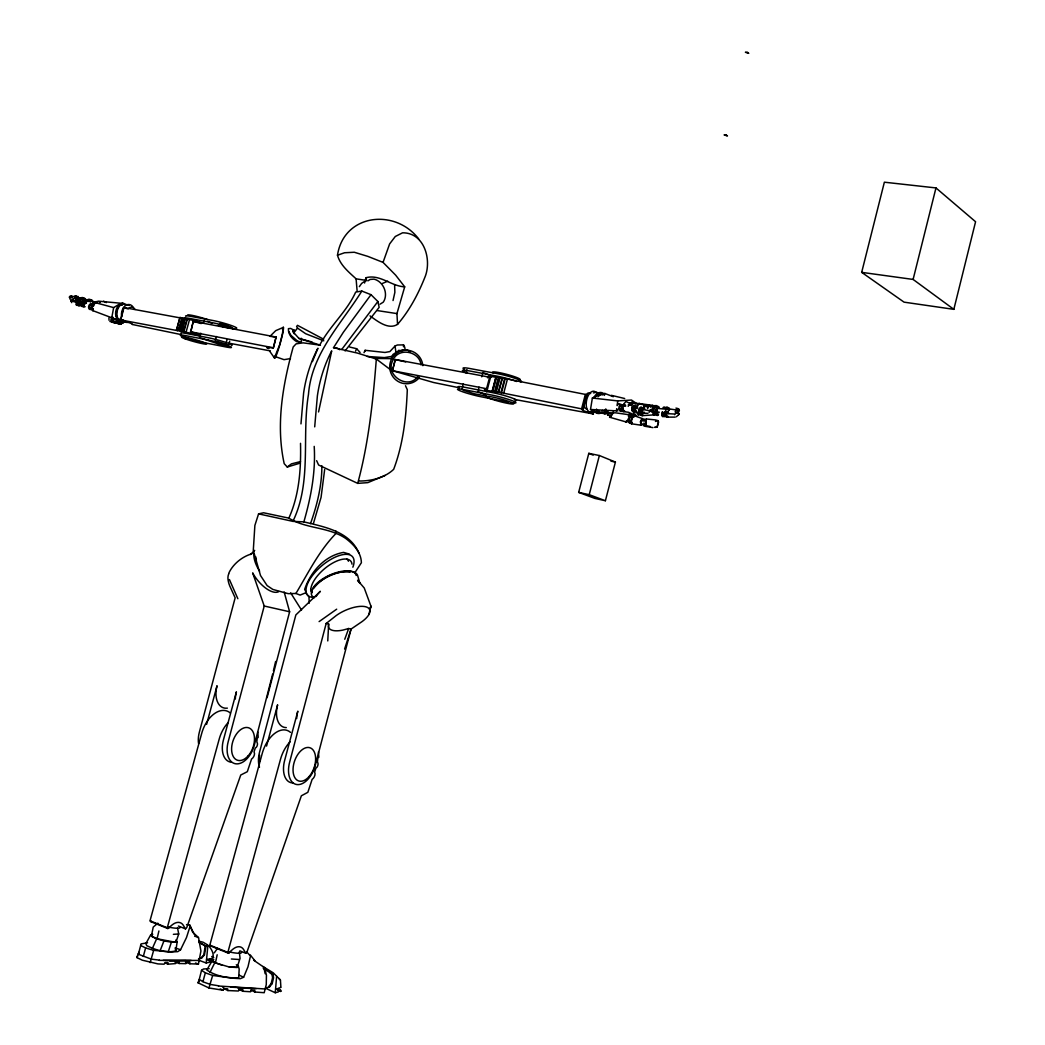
<?xml version="1.0" encoding="UTF-8"?>
<svg xmlns="http://www.w3.org/2000/svg" width="1045" height="1045" viewBox="0 0 1045 1045"><rect width="100%" height="100%" fill="white"/><g stroke="black" fill="none" stroke-linecap="round" stroke-linejoin="round"><path stroke-width="1.5" d="M82.659 302.201L85.821 303.115L84.149 303.416L84.214 305.741L82.607 305.989L81.379 304.343L83.574 301.874M186.532 924.629L189.72 924.995L194.004 933.943L198.563 937.861L200.927 950.989L198.432 964.091L189.916 963.764L189.785 962.105L186.911 962.04L185.984 963.66L179.178 963.49L179.139 961.831L176.553 961.883L175.586 963.581L168.245 964.182L167.918 962.471L165.175 962.484L164.117 964.195L157.952 963.908L142.264 960.185L137.065 957.664L137.065 956.136M404.702 286.826C391.313 286.304 380.145 274.051 366.168 277.67L365.162 280.23L356.097 278.845C348.756 272.04 340.304 265.273 337.483 255.228L344.55 252.759L354.294 252.25L367.866 256.391L383.045 262.386L395.637 275.135L404.702 286.826L396.943 313.591L397.531 324.381C388.374 330.155 377.389 321.155 370.021 315.89M312.037 341.989L298.909 338.397L292.953 331.67L292.966 330.259L294.677 330.272M300.516 443.328C301.078 468.709 299.406 494.638 288.864 518.124C305.715 528.875 328.744 526.824 345.686 538.436C353.497 544.354 361.178 552.335 361.387 562.732L354.973 572.542M314.205 446.385C315.76 472.118 310.914 497.459 303.86 521.86C324.472 526.98 349.696 531.265 358.997 553.223M629.051 420.155L629.586 423.29L631.898 423.055L631.402 420.639L633.061 416.263L630.997 414.904L629.051 420.155L631.402 420.639M321.886 465.822C321.886 485.638 317.131 505.048 310.496 523.623M403.488 346.783L403.54 344.889L397.387 344.994L395.01 346.039L389.876 351.577L384.952 352.465L365.136 350.31L364 352.674M643.472 425.772L645.51 425.655L646.267 418.954L655.542 419.933L657.841 420.639L658.559 422.102L657.096 427.222L654.784 427.34L657.096 427.222L658.428 421.919L657.841 420.639L655.45 421.448M646.15 420.142L644.256 419.097M327.764 640.925L328.652 624.035L326.171 623.486L289.661 762.079A21.645 12.749 -71 0 0 296.911 784.56A21.645 12.749 -71 0 0 315.276 765.397L351.068 629.064L362.04 621.605A22.363 9.052 -23.8 0 0 365.41 606.701A22.363 9.052 -23.8 0 0 336.137 615.623L326.171 623.486M300.973 423.891L303.599 393.155A88.394 54.236 -78.6 0 1 317.915 348.246L312.416 361.583M277.513 989.981L280.4 991.444L280.504 989.68L278.61 990.072L278.283 991.927L275.266 992.75L265.456 988.191M314.702 426.869L317.366 395.977A88.799 54 -78.6 0 1 331.709 350.859L318.555 411.939M653.007 427.614L645.405 426.36L646.15 419.698M646.267 418.954L646.15 420.377M328.652 624.035L328.457 626.869A22.363 9.052 -23.8 0 0 342.93 630.083L348.664 628.515L351.068 629.064L344.602 649.076M674.639 414.734L676.729 411.978M92.26 308.85L92.509 306.211L89.896 305.323L89.674 308.184L93.371 308.954M257.815 732.062L258.206 737.378L257.201 738.214L256.848 742.015C258.246 743.687 257.201 747.149 255.293 748.089L254.039 751.917C255.424 753.941 253.595 757.834 251.558 759.049L247.312 771.693L240.755 775.011L186.82 927.398L185.527 928.9L183.071 924.929A15.309 9.131 -66.4 0 0 172.425 924.694L167.801 928.548L150.545 921.533L150.219 919.992L201.685 733.459A26.282 16.354 -70.3 0 1 230.279 712.977M318.477 751.851L318.829 757.246L317.824 758.108L317.445 761.988C318.816 763.725 317.771 767.174 315.877 768.193L314.61 772.098C315.956 774.201 314.14 778.094 312.115 779.4L307.844 792.319L301.365 795.794L247.09 951.708L245.81 953.262L243.433 949.252A15.636 8.961 -67.1 0 0 232.944 949.173L228.359 953.171L210.358 945.843L210.058 944.275L262.19 753.602A26.83 16.054 -70.8 0 1 290.484 732.388M324.668 469.505L321.063 497.381L313.422 523.506M664.698 416.759L667.402 416.276L663.222 416.25L663.34 414.839M198.759 960.224L206.218 962.994L207.668 947.776L207.25 944.68L203.096 942.224L198.694 941.114M78.806 305.062L79.054 302.736L76.768 301.835L76.559 304.435L79.786 305.166M113.879 321.951L112.769 322.121L111.528 320.031L112.298 318.229L113.774 318.921L113.879 321.951L115.342 322.082M79.381 301.979L79.106 301.247A2.652 1.92 -70.5 0 0 76.481 301.456L76.115 304.84A2.652 1.92 -70.5 0 0 78.741 304.617M275.266 992.75L276.638 976.226L273.294 972.843L262.857 966.507M645.405 426.36L645.666 424.597M616.432 410.803L616.707 408.713L617.843 410.933L590.503 409.483L592.371 398.041L598.876 394.71L604.846 393.456L613.31 396.721M635.739 402.978L631.48 400.039L617.739 400.914L617.125 405.578L618.81 403.605L621.853 404.702M645.51 425.655L645.705 424.205M85.481 302.488L85.69 301.025L83.861 300.281L82.829 300.268L82.15 301.77L82.96 302.031M92.469 302.985L92.678 301.535M180.85 334.531L132.284 324.472A10.62 0.888 15.6 0 0 120.658 320.123L124.015 307.557L181.046 318.046L179.923 317.497L176.448 330.129L177.585 330.651L178.355 327.856M123.493 307.491L120.658 320.123M152.766 934.282L150.767 934.752L145.843 943.648L146.744 945.673C155.496 949.944 166.05 953.432 175.769 950.911L177.167 941.898L175.847 940.043M92.456 310.496L92.744 308.758L93.345 310.548L92.456 310.496L118.255 320.214L118.594 318.986L117.249 318.425A7.38 4.128 -78.2 0 1 116.06 310.13A7.38 4.128 -78.2 0 1 121.089 304.513L122.448 305.101M93.841 302.253L113.644 307.596L118.516 304.644L122.905 303.429L98.583 301.169L93.841 302.253L93.188 306.133L94.377 304.435M640.768 408.621L639.37 408.935L639.409 411.795L643.446 412.671L642.139 413.049M111.841 317.314L113.644 307.596M292.953 331.67L293.175 330.533M621.096 405.917L619.476 406.27L619.463 409.457L624.009 410.463L622.48 410.946M364.614 283.012L365.162 280.23M656.195 406.557L657.997 407.054L653.243 408.007L653.177 411.443L654.784 411.469M642.636 412.161L642.544 408.974L643.328 408.02L644.138 408.53L642.884 408.203M623.107 409.953L623.042 406.466L623.917 405.447L624.819 405.969L623.473 405.512M316.648 460.675L318.581 464.986L357.703 483.378C368.611 443.25 373.091 400.562 376.331 359.049L357.481 353.092L333.512 347.685L343.335 332.297L371.001 294.677L377.885 301.509L379.152 307.348L345.085 350.911M221.736 965.071L215.453 962.785L217.19 954.777M393.038 300.542L394.866 292.365L394.605 285.063M656.299 412.919L658.089 412.331L656.691 409.666L657.096 407.85M369.878 610.437L370.884 606.022L364.248 588.008L357.56 580.21L359.937 583.41L357.808 576.148A25.002 10.502 -23.7 0 0 328.012 576.631A25.002 10.502 -23.7 0 0 314.075 597.662M369.812 610.646L370.884 606.022L368.898 614.551M177.493 927.842L178.734 933.969L176.148 941.584L174.358 942.054L157.077 938.763L158.905 930.964M278.911 591.535A23.356 10.659 52.7 0 1 252.655 572.895L264.228 606.022L228.215 741.636A21.2 12.997 -70.5 0 0 235.778 763.804A21.2 12.997 -70.5 0 0 254.301 745.216L272.654 674.077M273.398 670.916L275.632 661.459M263.249 968.336L273.072 974.606L273.581 977.78L272.209 983.567L269.636 986.78L268.617 986.715L271.191 983.502L272.562 977.715L272.053 974.541L269.963 972.647M78.871 301.287L79.224 299.837L77.63 298.883L76.781 298.648L75.906 300.046L76.507 300.477M250.722 990.046L254.941 992.019L264.202 992.711L266.266 984.625L266.436 975.181L264.62 967.735L253.739 960.264M953.837 309.346L975.573 221.736L935.967 187.93L884.37 182.196L861.681 272.353L904.056 302.149L953.837 309.346L913.108 279.433L861.681 272.353M913.108 279.433L935.967 187.93M77.461 297.773L75.318 295.813L74.404 296.623L76.716 295.918M72.902 300.503L73.072 299.824L73.908 300.647M605.408 500.738L615.414 462.073L599.373 455.529L588.805 453.347L578.669 492.378L594.945 498.439L605.408 500.738L589.223 494.69L578.669 492.378M585.357 394.409L502.292 378.055L498.374 392.149L581.595 408.856L585.357 394.409L586.885 394.945L583.123 409.366A12.226 1.241 14.5 0 0 593.037 413.729L594.252 411.103M583.123 409.366L582.496 409.104L586.258 394.67M593.037 413.729L593.769 410.868M590.503 409.483L599.712 413.219L600.091 411.769L598.171 411.051A8.673 5.839 -80.8 0 1 596.499 409.052M604.337 395.415L604.846 393.456M589.223 494.69L599.373 455.529M116.557 321.729L116.557 318.829M267.063 697.707L289.622 611.769L284.162 591.979M489.622 377.206L490.484 377.493L487.453 389.001L486.578 388.714L489.622 377.206L395.31 359.532L392.332 370.675L433.557 382.496L457.605 387.434M492.195 390.974L495.905 376.905L502.292 378.251L498.583 392.345L492.195 390.974L492.796 391.392L496.493 377.336L495.905 376.905M492.43 390.974L496.14 376.892M494.755 391.418L498.465 377.336M495.252 391.548L498.961 377.467M496.375 391.914L500.085 377.846M500.921 392.606L504.63 378.499M501.522 392.763L505.244 378.656M503.638 393.521L507.347 379.426M236.301 964.757L238.338 966.168L239.174 969.042L238.704 977.872C227.745 978.251 215.923 976.239 206.779 969.995L213.076 959.323L212.017 962.04M462.386 387.107L463.222 383.946M466.148 372.895L466.984 369.747M478.27 390.02L479.041 387.094M481.758 376.827L482.921 372.425L490.131 375.573M637.28 408.621L635.843 406.596L632.173 407.223L632.003 409.967L635.948 411.234L634.589 411.521M75.358 301.012L76.52 298.152A3.017 2.103 -64.4 0 1 79.368 298.374L79.538 299.262L76.821 298.53M392.528 370.753L395.31 359.532M209.209 968.689L203.475 968.989L201.541 970.296L199.295 979.296L203.017 981.817L210.293 984.429L218.549 985.788M202.991 981.516L205.329 972.817L201.541 970.296M266.553 746.078L277.617 704.813A21.344 12.853 -71.8 0 0 286.291 727.594M205.329 972.817L212.657 975.442L208.948 987.969L198.001 982.77L199.295 979.296M159.376 960.12L151.29 959.14L138.371 954.229L141.101 943.883L147.567 942.825M143.309 956.449L145.608 947.933L140.579 945.425M206.61 724.355L217.046 685.755A20.913 13.089 -71.4 0 0 227.366 708.144M189.72 924.995L190.151 926.079L186.48 937.574L180.55 949.761L177.768 951.655L172.033 951.93L153.641 950.349L150.18 962.628M276.076 337.052L273.372 347.828L276.076 337.052L193.26 321.351L190.726 331.918A16.211 1.411 15.5 0 1 199.856 334.413M190.726 331.918L193.26 321.351M199.569 337.561L200.758 333.237M203.527 323.127L204.324 320.24M215.283 340.866L216.472 336.516M219.254 326.367L220.051 323.454L229.064 326.314M226.216 342.708L227 339.821M228.829 344.327L229.691 341.179M185.252 318.634L180.027 317.471L176.553 330.102L181.778 331.278L184.887 318.425L181.778 331.278M178.434 330.468L181.908 317.837M178.878 330.586L182.352 317.941M179.988 330.938L183.463 318.307M181.412 331.069L185.004 318.411L189.524 319.6A14.734 1.359 15.5 0 1 202.639 322.918M181.53 331.056L183.424 331.422L186.898 318.764M199.164 335.576A14.734 1.28 15.5 0 0 186.049 332.245L183.972 331.578L187.46 318.921M186.049 332.245L189.524 319.6M628.176 406.335L630.004 403.056L632.094 404.258M644.425 412.239A3.2 1.607 -86.4 0 1 642.309 412.71L642.283 408.53A3.2 1.607 -86.4 0 1 644.399 408.072L644.687 408.961M644.269 419.672L641.081 420.129L640.898 424.257L645.523 425.224M643.824 408.007L644.308 406.296L646.071 406.309M635.151 410.855L636.157 406.858L634.864 406.009M383.045 262.386L389.628 243.916L395.284 236.497L402.56 232.813C423.904 232.604 431.559 258.598 425.485 275.762C418.679 293.188 409.784 310.221 397.531 324.381M659.264 412.109A3.657 1.868 88.3 0 1 656.822 412.03L656.756 407.236A3.657 1.868 88.3 0 1 659.199 407.328M90.249 302.162L90.667 300.777L89.047 300.019L87.858 301.496M633.61 410.933L633.806 407.302L635.295 407.824M82.607 305.989L82.477 302.906L84.149 303.416M288.864 518.124L263.601 512.781L258.572 513.866L254.875 525.452L253.295 550.401L260.505 575.508L267.115 585.579L272.849 589.432L288.172 593.651L295.905 593.482L300.137 595.088L305.61 592.842L308.954 596.799L309.242 603.2M168.271 951.773L171.38 942.185L177.167 941.898M117.758 322.761L120.763 324.329L117.758 322.761L116.74 321.011L117.471 318.764M337.483 255.228C343.818 213.898 394.984 207.916 418.705 238.939M137.065 957.664L138.933 952.674M647.534 408.608L649.206 405.93L647.547 405.029M138.28 953.915L138.815 952.348M654.679 411.939L654.17 413.428L652.864 412.122L656.312 413.141L656.704 414.878L657.88 414.774L655.842 414.46M73.072 299.824L70.942 300.895L71.726 302.645M344.759 639.266L348.664 628.515M668.552 412.344L668.225 413.258A3.644 1.541 87.6 0 1 666.214 412.239M666.148 408.49L666.488 407.576A3.644 1.541 87.6 0 1 668.068 407.733M403.54 344.889C408.425 352.936 399.882 348.978 396.003 352.714L395.01 346.039M70.198 299.379L69.427 297.133L73.111 296.244M605.042 411.769L606.009 409.196M207.25 944.68C212.592 948.808 217.713 960.577 206.492 959.689L210.685 958.735M160.172 950.636L163.947 940.905L171.38 942.185M258.572 513.866L292.9 521.364C312.155 481.51 301.496 436.483 308.484 394.318C311.645 353.288 341.323 323.963 361.831 291.059L371.001 294.677M662.504 411.756L661.942 414.734L663.222 416.25M228.92 572.908C233.113 563.986 242.205 556.567 251.832 553.837M355.6 351.094L356.645 348.716L349.657 347.031M152.374 948.39L156.659 938.802L163.947 940.905M641.682 420.064L640.18 421.984M604.715 410.959L605.564 409.235M391.444 357.56L392.972 354.477L397.361 351.603L402.756 349.801L407.367 349.971L409.927 351.708M607.119 414.46L610.476 416.145L613.415 411.665M209.993 972.346L214.787 962.732L211.782 960.59M120.149 321.298L124.211 321.207L120.149 321.298L117.262 318.882M71.569 299.941L70.942 300.895L76.05 302.253M212.657 975.442L232.957 978.211L240.389 978.656L243.616 977.284L247.992 966.756L250.473 956.031L246.646 951.825M92.6 305.036L93.71 303.102L96.845 302.554M621.853 409.196L620.116 411.155L628.463 412.279L636.601 415.805L615.623 412.827L599.712 413.219M295.905 593.482C308.314 572.83 319.104 550.676 336.124 533.303L335.719 530.808M667.964 416.315L667.559 417.007A3.618 1.476 88.1 0 1 665.756 414.969L665.678 413.716M69.636 296.924L71.596 296.127M398.354 351.224L399.02 350.127M623.969 403.67L626.046 401.502L629.312 403.083M649.128 412.357L650.199 409.862L652.328 409.222L652.694 410.162L651.283 411.874M639.475 413.859L638.181 415.126L637.267 412.305M676.402 416.759L678.989 414.277L677.839 411.978L678.989 414.277M341.767 349.435L377.885 301.509M665.156 411.782L666.684 408.621L669.153 408.295L669.518 409.509L667.559 411.861M678.819 413.128L678.623 414.826M359.349 286.643L361.635 283.417L364.77 281.262M214.29 952.844L217.491 948.337M595.715 412.527A10.62 7.132 -80.9 0 0 601.162 412.919L605.042 413.938L607.511 411.704M417.882 376.187C408.569 390.699 384.273 375.129 392.959 360.225C398.38 346.901 419.842 351.198 420.965 364.888M630.148 403.71L632.003 401.92L633.662 402.821M595.049 397.44L596.956 394.919L600.757 393.442L603.017 394.749M652.328 409.222C652.576 412.461 643.994 409.17 641.996 409.549M238.338 966.168L237.28 967.526L229.325 967.043L214.787 962.732M313.735 588.27C321.925 577.663 336.542 569.982 350.075 572.281M323.623 339.207L297.498 325.335L296.623 326.484L297.511 328.091L294.089 332.48L294.154 333.747M675.07 411.926L676.886 408.882L677.996 408.66L679.381 410.45L677.042 412.932M607.837 415.205L609.431 413.232L612.135 414.264M208.948 987.969L222.964 990.216L224.388 988.635L227.627 988.831L227.888 990.556L238.404 991.013L239.605 989.354L242.793 989.55L242.897 991.274L250.591 991.757L251.584 990.098L254.758 990.294L254.941 992.019M198.511 958.931A16.263 13.533 -87.1 0 0 201.607 958.082L204.454 954.921L205.956 946.038L199.02 942.551M80.204 299.51L81.366 298.308L83.887 298.256M586.336 395.846A12.213 1.319 14.5 0 1 585.709 395.154L587.408 393.403A8.099 4.245 -79.2 0 1 590.673 393.586M213.807 959.558L212.657 960.747L215.453 962.785M270.459 335.85L275.723 330.651L283.456 327.333M250.526 554.516L254.706 550.362M198.001 982.77L199.425 981.359M157.847 923.179L153.223 927.098L151.629 934.975L152.544 936.594L157.077 938.763M361.831 291.059L355.692 292.091C346.783 311.723 329.724 326.105 319.718 345.085L303.154 342.851L296.114 343.844L293.201 346.953C282.803 384.782 275.645 424.714 284.201 463.666L287.27 467.024L291.411 463.875L300.503 461.577M622.258 410.11L619.842 410.541L618.967 408.739L619.855 405.147L622.271 404.728M319.104 621.605L336.686 609.183M119.848 323.571L123.388 322.356L118.464 323.336L116.74 321.011M112.755 317.066L111.763 317.745A3.475 3.383 -58.6 0 0 111.972 322.278L115.446 322.644M76.768 301.835L78.741 301.117M89.674 308.184L91.842 307.883M89.896 305.323L92.091 304.395M367.931 280.844L370.1 279.446L374.032 279.133C383.41 281.471 388.766 293.972 383.293 302.136L380.08 304.173M282.424 329.345L283.025 328.953L282.437 333.877L279.616 344.902L274.992 356.502L284.044 359.663L290.471 358.592M121.978 320.671L123.859 320.423L119.705 319.626M636.496 411.051L634.824 411.39M635.321 403.592L636.993 403.266L638.077 405.094M82.829 300.268L85.272 299.392M665.325 413.624L668.016 412.644L666.305 413.049M666.697 408.19L667.52 407.759L665.704 407.367M638.168 404.611L639.553 403.906L637.332 403.631M76.781 298.648L79.185 298.165M640.846 411.43L639.409 411.795M382.47 283.43L387.721 281.183M280.4 991.444L281.353 991.026M621.109 409.052L619.463 409.457M385.109 475.41L367.84 482.633L357.703 483.378M280.687 987.473L275.632 989.367L278.597 988.622M300.294 463.079L287.27 467.024M392.737 356.254L384.39 357.586L367.344 356.489M125.4 305.258L127.464 304.696L129.214 305.44M635.621 414.29L634.093 414.029L633.374 411.521M88.198 300.124L90.601 299.601M178.734 933.969L173.379 934.334M206.218 962.994L209.849 962.118L210.123 960.316L211.795 959.976L211.991 961.661L209.013 960.629M593.429 392.907L596.107 392.293L600.757 393.442M591.3 411.286L593.795 412.213L596.551 411.586M210.358 945.843L211.299 945.647M120.423 303.938L122.905 303.429M675.188 417.112L667.05 417.125M298.935 341.336L296.845 341.754C292.221 338.959 288.041 334.426 288.407 328.666L290.614 328.417L294.194 330.285M92.509 306.211L93.593 306.002M150.545 921.533L151.486 921.35M585.709 395.154L586.885 394.945M593.508 413.964L514.427 399.425M93.345 309.764L92.051 309.647L91.411 308.157L92.247 305.166L93.567 304.565M657.161 411.495L653.177 411.443M653.243 408.007L654.784 408.138M113.774 318.921L115.211 318.712M639.37 408.935L642.544 408.974M638.991 414.787L642.74 414.578M619.476 406.27L623.042 406.466M81.758 302.972L82.477 302.906M628.254 415.949L630.448 415.766M99.314 302.462L100.294 302.384M109.908 321.507L112.494 321.978M644.308 406.296L648.161 406.753M642.048 415.649L654.196 414.891M201.607 958.082L200.888 958.121L203.762 954.96L205.251 946.078L201.058 943.361M85.69 301.025L86.8 300.973M205.251 946.078L205.956 946.038M669.518 409.509L656.443 408.321M392.411 358.657L374.672 358.422M169.603 960.956L186.062 960.642M359.219 481.013C371.315 481.092 384.769 477.839 393.665 469.336C403.292 443.89 406.218 416.694 407.302 389.694L405.473 385.723M631.363 422.467L629.012 422.533L626.321 420.835M239.031 959.493L231.376 958.996M654.692 409.679L656.691 409.666M163.098 960.368L199.412 960.446M298.909 338.397L320.462 345.203M640.585 410.659L642.205 410.685M641.238 420.73L645.98 421.161M86.448 300.359L83.992 299.641M638.234 412.305L640.559 412.37L641.343 414.747M191.248 960.459L159.245 960.355M642.806 413.167L647.965 413.324M620.769 408.268L622.65 408.321M403.266 350.258L404.768 350.31M632.173 407.223L633.806 407.302M292.9 521.364L303.86 521.86M661.942 414.734L666.057 414.669L666.592 416.21M93.332 305.101L91.02 304.539M667.729 413.663L674.103 414.016M244.295 987.891L230.475 987.12M237.764 987.891L256.195 988.635M78.218 296.48L76.403 297.263L74.665 296.61M265.208 988.975L218.457 986.023M271.191 983.502L272.209 983.567M79.224 299.837L80.413 299.915M272.053 974.541L273.072 974.606M593.795 412.213L598.537 412.54L596.264 411.26M643.642 423.264L645.705 423.434M592.371 398.041L617.739 400.914M667.559 408.647L679.381 410.45M633.179 409.3L634.824 409.483M190.399 331.748L273.163 347.75M229.077 966.808L236.457 967.278L237.528 966.063L240.063 958.369L239.305 951.917M77.813 301.13L80.792 302.593M270.159 336.346L276.272 337.13M127.464 304.696L122.879 304.082L120.07 305.414C116.909 308.967 115.747 314.401 118.02 318.712L124.838 321.599L122.983 320.854M488.668 376.892L491.189 377.232M273.372 347.828L266.606 347.449L268.852 348.599M120.07 319.822L177.585 330.651M654.549 414.591L656.704 414.878M638.782 403.474L652.459 405.369M333.512 347.685L337.43 348.233L339.834 349.735M270.381 350.898L229.286 343.243M631.258 403.135L633.361 403.448L631.977 404.65L628.28 404.755L630.331 404.885M631.324 423.761L640.833 425.184M377.075 310.548L396.943 313.591M651.166 409.862L652.629 410.084M634.341 403.174L646.28 405.173M662.83 412.448L663.81 412.618M645.536 425.615L650.121 426.451M392.332 370.675L486.578 388.714M508.693 402.168L481.431 396.839A15.988 1.528 14.8 0 1 460.061 390.791A15.988 1.528 14.8 0 1 464.372 389.733L491.829 395.062A16.132 1.554 14.8 0 1 512.559 400.823A16.132 1.554 14.8 0 1 511.083 402.599M610.92 461.145L615.414 462.073M395.506 359.611L405.721 361.91M224.44 327.046L233.126 328.626L230.566 326.798M264.228 606.022L289.622 611.769M194.618 936.242L197.636 936.934M611.364 395.323L624.701 398.524M80.321 299.131L78.009 298.086M116.609 319.705L117.34 319.888M75.175 300.921L77.97 301.626M90.667 300.777L91.816 301.091M75.906 298.974L69.427 297.133L70.159 296.062L72.601 296.741L71.4 297.067M125.413 308.184L128.078 308.928L129.92 307.504A6.949 4.911 -79.9 0 1 135.066 309.464M93.71 303.102L95.16 303.507M675.945 408.086L677.996 408.66L678.153 409.81M581.595 408.856L582.496 409.104M609.535 417.112A7.393 1.502 -65.9 0 0 610.006 417.334L626.164 421.958A4.755 1.006 -65.8 0 0 628.985 417.347A4.755 1.006 -65.8 0 0 629.26 413.964A4.755 1.006 -65.8 0 0 628.646 414.565M677.016 408.634L679.093 409.235L679.067 410.763M349.566 554.163L343.609 552.4C324.864 555.509 310.391 571.994 304.644 589.419L306.289 592.541M145.608 947.933L153.641 950.349M81.366 298.308L83.652 299.601M667.141 407.668L669.153 408.295L669.362 409.601M216.785 341.336L225.811 344.158L228.411 345.895L218.17 343.896L200.901 338.071M218.327 325.256L222.872 326.693M665.835 407.615L667.807 408.242L668.003 409.444M84.802 299.549L82.725 298.073M74.404 296.623L80.452 298.465L81.196 297.799A3.004 2.273 -60.9 0 1 84.005 298.857L84.018 299.81M676.69 412.592L677.891 412.997M323.793 340.814L305.636 333.708L297.511 328.091M641.016 412.409A3.266 1.672 -78.1 0 1 639.266 412.422A3.266 1.672 -78.1 0 1 639.514 408.281A3.266 1.672 -78.1 0 1 641.826 407.537L643.328 408.02M633.623 415.518L642.649 418.679M176.514 948.351L180.55 949.761M165.254 963.085L168.245 964.182M176.148 960.721L179.139 961.831M195.506 963.007L198.432 964.091M174.672 961.818L179.178 963.49M596.107 392.293L598.694 393.26M185.448 962.092L189.916 963.764M81.863 305.532L83.783 306.538M208.295 321.795L212.253 323.349M640.467 414.591L636.914 412.971M629.939 417.046L632.199 417.961M112.442 321.729L114.65 322.957M178.368 926.014L185.527 928.9M239.841 950.845L245.81 953.262M588.805 453.347L593.207 455.137M150.153 920.88L168.754 928.365M209.98 945.189L229.299 952.962M477.878 391.496L485.128 394.54L486.212 396.094L474.051 393.717L463.405 390.308L461.968 388.688M622.363 404.742L623.917 405.447M156.659 938.802L151.747 936.477L150.767 934.752M238.652 989.262L242.897 991.274M239.409 975.233L243.616 977.284M223.565 988.439L227.888 990.556M220.195 988.87L222.964 990.216M76.559 304.435L78.336 305.584A2.704 1.946 -81.4 0 0 80.334 305.61M103.559 301.169L106.381 302.606M212.07 956.763L213.676 957.69M212.174 956.436L213.546 957.194M653.151 406.988L651.688 406.257L656.456 406.348L655.045 405.486M356.645 348.716L360.12 352.478M376.331 359.049L390.412 369.656M606.479 413.141L602.678 410.398L601.162 412.919L604.833 413.18L605.042 413.938M198.563 937.861L192.62 932.009L190.151 926.079M276.638 976.226L280.426 980.066L280.896 987.159M90.706 308.667L91.725 309.503M606.022 410.267L609.431 413.232M633.061 416.263L633.57 416.733L630.997 414.904M222.533 986.846L224.388 988.635M278.963 978.447L280.426 980.066M301.522 610.058L290.667 592.881M609.836 415.401L610.476 416.145M89.465 299.889L90.34 300.921M250.304 954.986L254.915 960.747M269.767 351.29L274.561 358.122M666.475 411.848L667.193 413.075M167.801 928.548L167.487 926.993L219.15 739.272A26.438 16.276 -70.4 0 1 227.81 722.983M288.707 331.422L290.98 335.406L298.752 342.159L301.43 341.637L301.156 338.201M228.359 953.171L228.071 951.59L280.4 759.663A27 15.962 -70.9 0 1 290.118 741.806M264.071 968.519L265.182 973.744M237.855 598.707L229.43 579.57M84.736 302.423L85.403 303.847M78.741 301.587L79.12 302.828M651.113 409.496L651.335 410.463M175.181 947.867L175.769 950.911M120.07 321.011L120.371 322.709M366.168 277.67L366.547 280.818M365.136 350.31L365.241 351.159M356.097 278.845L357.142 291.333M108.941 317.993L109.046 320.292M637.672 407.354A3.409 1.763 -78.1 0 0 637.398 406.466A3.409 1.763 -78.1 0 0 634.968 407.236A3.409 1.763 -78.1 0 0 634.72 411.573A3.409 1.763 -78.1 0 0 636.562 411.573M641.826 407.537A3.266 1.672 -78.1 0 1 642.087 408.373M84.423 302.71A2.835 2.038 -81.4 0 0 84.031 301.94A2.835 2.038 -81.4 0 0 81.34 302.462A2.835 2.038 -81.4 0 0 81.445 306.12A2.835 2.038 -81.4 0 0 84.136 305.61M78.336 305.506A2.704 1.946 -81.4 0 1 78.231 302.018A2.704 1.946 -81.4 0 1 80.805 301.522A2.704 1.946 -81.4 0 1 81.17 302.253M624.74 411.064A3.997 2.038 -85.6 0 1 622.65 410.907A3.997 2.051 -85.6 0 1 622.572 405.721A3.997 2.038 -85.6 0 1 625.276 405.016A3.997 2.051 -85.6 0 1 625.668 406.1M634.798 407.093A3.357 1.698 -85.6 0 0 634.472 406.178A3.357 1.698 -85.6 0 0 632.225 406.779A3.357 1.698 -85.6 0 0 632.277 411.129A3.357 1.698 -85.6 0 0 634.537 410.528M92.326 308.536A3.344 2.403 -71.7 0 1 89.06 308.941A3.344 2.403 -71.7 0 1 89.413 304.67A3.344 2.403 -71.7 0 1 92.678 304.278A3.344 2.403 -71.7 0 1 93.044 305.192M86.395 303.311A2.795 2.012 -71.7 0 0 86.082 302.554A2.795 2.012 -71.7 0 0 83.352 302.88A2.795 2.012 -71.7 0 0 83.064 306.433A2.795 2.012 -71.7 0 0 85.141 306.668M647.456 407.289A3.644 1.907 -81.3 0 1 647.913 406.191A3.644 1.907 -81.3 0 1 650.434 406.126A3.644 1.907 -81.3 0 1 650.669 407.197M655.986 407.145A3.553 1.842 -80.4 0 0 653.543 407.21A3.553 1.842 -80.4 0 0 653.007 411.834A3.553 1.842 -80.4 0 0 655.45 411.756A3.553 1.842 -80.4 0 0 655.907 410.698M81.771 302.802A3.017 2.142 -77.4 0 1 82.542 299.784A3.017 2.142 -77.3 0 1 85.363 299.876A3.017 2.142 -77.4 0 1 85.638 300.777M77.918 301.953A2.939 2.09 -78.6 0 1 78.636 299.014A2.939 2.09 -78.6 0 1 81.392 299.105M631.154 405.355A4.742 2.56 -86 0 1 631.689 403.945A4.742 2.56 -86 0 1 635.047 404.036M643.864 406.832A3.605 1.92 -85 0 1 644.282 405.773A3.605 1.92 -85 0 1 646.816 405.839M92.744 303.638A3.958 2.73 -71.8 0 1 93.462 302.514A3.958 2.73 -71.7 0 1 97.094 302.75M84.58 301.339A2.991 2.077 -72.9 0 1 85.115 300.49A2.991 2.077 -72.9 0 1 87.871 300.66A2.991 2.077 -72.9 0 1 88.08 301.561M654.862 406.988A3.71 1.685 -81.5 0 1 655.385 406.048A3.71 1.685 -81.5 0 1 657.109 406.178M662.791 408.347A3.605 1.633 -80.6 0 1 663.301 407.445A3.605 1.633 -80.6 0 1 665.286 408.412M664.751 412.07A3.605 1.633 -80.6 0 1 664.241 412.984A3.605 1.633 -80.6 0 1 662.256 412.017M87.297 300.268A3.07 2.325 -76.9 0 1 87.963 299.536A3.07 2.325 -76.9 0 1 90.837 300.581M82.411 299.236A2.965 2.26 -78.2 0 1 83.038 298.53A2.965 2.26 -78.2 0 1 85.834 299.536M637.411 405.186A4.729 2.286 -87.2 0 1 637.999 403.997A4.729 2.286 -87.2 0 1 640.35 404.206M652.72 411.769A3.592 1.724 -86.3 0 1 651.544 411.221M651.401 406.675A3.592 1.724 -86.2 0 1 651.871 405.76A3.592 1.724 -86.3 0 1 654.026 406.779M89.556 300.96A2.978 2.181 -70.6 0 1 90.223 300.268A2.978 2.181 -70.6 0 1 92.914 301.273A2.978 2.181 -70.6 0 1 92.966 302.24M656.142 412.07A3.762 1.842 -76.3 0 0 655.986 413.337A3.762 1.842 -76.3 0 0 657.88 415.322A3.762 1.842 -76.3 0 0 658.546 414.591M661.929 413.441A3.579 1.75 -76.2 0 0 661.772 414.656A3.579 1.75 -76.2 0 0 663.562 416.55A3.579 1.75 -76.2 0 0 664.202 415.858M642.871 415.401A5.134 2.338 -86.8 0 1 640.167 412.736M652.89 411.639A3.579 1.62 -86.7 0 0 652.903 412.866A3.579 1.62 -86.7 0 0 654.758 414.734A3.579 1.62 -86.7 0 0 655.254 414.003M117.001 320.893A3.488 3.396 -58.4 0 1 116.439 321.964M632.264 423.029A4.755 1.084 -76.1 0 1 631.062 423.264A4.755 1.084 -76 0 1 632.134 417.36A4.755 1.084 -76 0 1 633.871 416.014A4.755 1.084 -76 0 1 633.858 417.177M642.832 419.985A3.749 0.836 -76 0 0 642.845 419.084A3.736 0.836 -76 0 0 641.486 420.129A3.736 0.836 -76 0 0 640.65 424.792A3.749 0.836 -76 0 0 641.996 423.721M116.374 319.43A4.01 3.579 -87.4 0 0 117.34 323.401A4.01 3.579 -87.5 0 0 122.017 322.879A4.01 3.579 -87.4 0 0 122.552 321.625M117.719 318.803A3.148 2.808 -87.5 0 1 117.458 322.03A3.148 2.808 -87.5 0 1 113.8 322.422A3.148 2.808 -87.5 0 1 113.474 318.32M269.636 986.78A16.733 11.573 -84.4 0 1 265.587 987.708M179.727 926.732A12.893 2.325 13.6 0 1 168.297 927.033M241.565 952.609A13.141 2.43 13.9 0 1 229.952 952.06M259.578 761.361A17.334 10.424 -70.7 0 1 259.617 755.104M231.102 762.197A21.161 13.01 -70.4 0 1 223.408 740.043L236.405 691.842A21.044 13.023 -71.5 0 0 235.321 699.04M198.576 743.635A20.991 13.102 -70.2 0 1 199.386 732.049L235.151 597.831L229.795 586.036A21.475 10.058 52.7 0 1 228.907 573.653M259.591 571.145A24.362 11.038 52.7 0 1 253.896 553.811M256.404 560.198A23.186 10.502 52.7 0 1 255.711 556.789M259.487 767.239A21.422 12.867 -70.7 0 1 259.578 752.073L295.853 614.93L320.371 591.287A24.048 10.019 -23.7 0 0 316.204 596.473M293.345 782.927A21.605 12.762 -70.9 0 1 284.645 760.42L297.825 711.162A21.488 12.775 -71.9 0 0 296.689 718.503M312.076 592.842A23.8 10.006 -23.7 0 1 332.127 574.071A23.8 10.006 -23.7 0 1 356.214 575.508M613.297 412.501A7.393 1.502 -65.9 0 1 610.006 417.334M626.164 421.958A4.755 1.006 -65.8 0 1 625.851 421.814M117.928 321.024A6.388 6.1 21.3 0 0 119.744 322.304A6.388 6.113 21.2 0 0 124.891 321.821M117.079 318.699A4.089 3.906 20.9 0 0 119.248 323.48A4.089 3.919 20.9 0 0 124.133 321.52M593.521 398.432A10.62 7.132 -80.9 0 1 603.54 393.482M598.001 396.839A8.687 5.813 -80.5 0 1 602.442 394.657M122.252 320.502A9.052 5.081 -78.1 0 1 116.491 311.867A9.052 5.081 -78.1 0 1 124.904 304.043M486.787 391.81A16.132 1.581 14.8 0 1 492.796 391.392M490.458 377.885A16.119 1.698 14.8 0 1 496.493 377.336M592.659 411.377A10.568 5.525 -79.2 0 1 586.415 401.358A10.568 5.525 -79.2 0 1 595.598 392.136M586.702 408.856A8.099 4.245 -79.2 0 1 584.037 406.374M493.436 373.065A14.33 1.541 14.8 0 1 506.603 374.319A14.33 1.541 14.8 0 1 518.96 379.779M121.573 316.387A9.052 6.414 -79.9 0 1 125.374 305.689A9.052 6.414 -79.9 0 1 133.316 307.517M129.319 321.938A9.052 6.414 -79.9 0 1 124.42 321.533M187.669 315.303A13.089 1.241 15.6 0 1 193.9 315.734A13.089 1.241 15.6 0 1 207.929 319.705M515.198 400.601A16.132 1.581 14.8 0 0 511.07 397.636A16.132 1.581 14.8 0 0 492.456 392.646L465.012 387.342A15.988 1.541 14.8 0 0 459.317 387.799M516.583 381.49A16.119 1.698 14.8 0 0 496.819 376.082L469.349 370.923A15.988 1.672 14.8 0 0 466.945 372.96M520.136 381.804A16.119 1.724 14.8 0 0 516.06 378.669A16.119 1.724 14.8 0 0 497.459 373.679L469.976 368.545A15.975 1.685 14.8 0 0 464.241 369.172M181.046 333.264A14.734 1.267 15.5 0 1 185.736 333.381L208.451 337.77A14.826 1.293 15.4 0 1 225.498 342.329A14.826 1.293 15.4 0 1 231.52 345.477M186.911 319.443A14.734 1.372 15.5 0 1 189.824 318.464L212.566 322.735A14.826 1.398 15.5 0 1 234.393 329.136M185.71 316.282A14.734 1.385 15.6 0 1 190.425 316.308L213.167 320.554A14.826 1.411 15.5 0 1 230.2 325.113A14.826 1.411 15.5 0 1 236.183 328.391M485.677 390.242A17.739 1.75 14.8 0 1 487.453 389.001M487.466 377.781A17.739 1.855 14.8 0 1 490.484 377.493M419.489 377.349A16.825 16.563 67.2 0 1 393.011 376.853A16.825 16.563 67.2 0 1 400.379 351.224A16.825 16.563 67.2 0 1 422.846 365.659M193.573 321.533A16.211 1.489 15.5 0 1 201.215 323.571M282.79 327.816A16.106 1.319 -74.4 0 1 279.838 344.654A16.106 1.319 -74.4 0 1 274.6 356.188M314.728 597.44A29.534 13.036 -40.4 0 1 309.751 579.479A29.534 13.036 -40.4 0 1 340.304 555.235A29.534 13.036 -40.4 0 1 352.857 567.2M310.901 591.156A25.354 11.168 -40.4 0 1 329.724 564.862A25.354 11.168 -40.4 0 1 351.995 564.156M312.377 591.574A23.813 10.515 -40.4 0 1 310.613 589.445M346.796 559.049A23.813 10.515 -40.4 0 1 348.455 561.243M747.645 52.42L745.398 52.25L748.743 53.334L747.645 52.42M726.34 135.132L724.094 134.909L727.464 135.968L726.34 135.132M207.85 339.952L185.135 335.549A14.734 1.254 15.5 0 0 183.829 337.026A14.734 1.254 15.5 0 0 203.84 342.642L226.438 347.058A14.826 1.28 15.4 0 0 228.058 345.634A14.826 1.28 15.4 0 0 207.85 339.952M247.992 756.057A17.164 10.515 -70.5 0 0 249.52 728.156A17.164 10.515 -70.5 0 0 231.637 747.854A17.164 10.515 -70.5 0 0 247.992 756.057M309.098 776.553A17.53 10.306 -71 0 0 310.822 748.115A17.53 10.306 -71 0 0 293.083 768.402A17.53 10.306 -71 0 0 309.098 776.553M488.707 398.08A14.33 1.372 14.8 0 0 512.586 404.049A14.33 1.372 14.8 0 0 498.426 398.38A14.33 1.372 14.8 0 0 488.707 398.08M185.161 338.841A13.102 1.11 15.5 0 0 206.322 344.145A13.102 1.11 15.5 0 0 190.961 338.515A13.102 1.11 15.5 0 0 185.161 338.841"/></g></svg>
